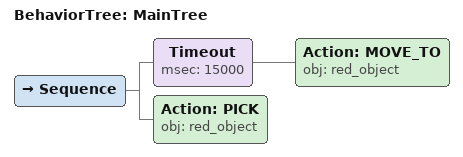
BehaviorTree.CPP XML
<root main_tree_to_execute="MainTree">
  <BehaviorTree ID="MainTree">
    <Sequence>
      <!-- Timeout: NAVIGATE_TO red_object within 15s -->
      <Timeout msec="15000">
        <!-- Navigate to red_object -->
        <Action ID="MOVE_TO" obj="red_object" />
      </Timeout>
      <!-- Move to red_object -->
      <Action ID="PICK" obj="red_object" />
    </Sequence>
  </BehaviorTree>
</root>
